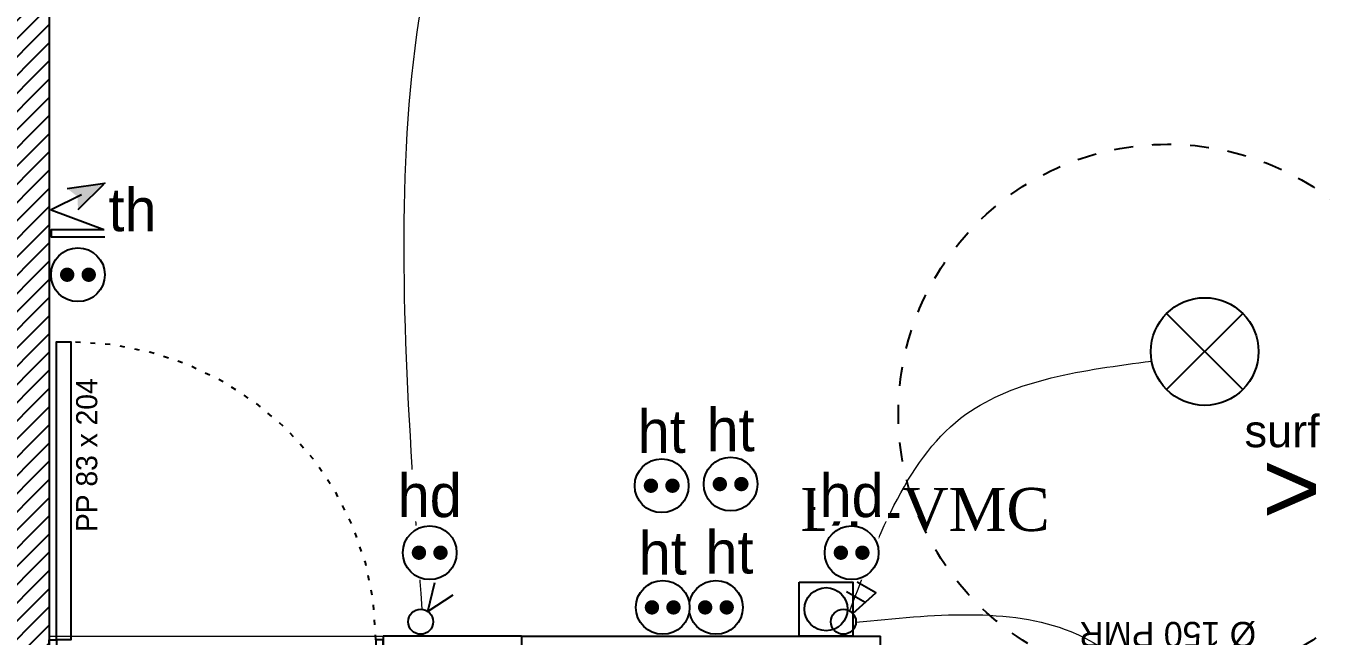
# Model space of a CAD drawing. Header units: centimetres. Extents: x -58072 to 12532, y -30603 to 6224.
# Drawn here: x 11442.9 to 11803.8, y 4387.3 to 4557.3 of the extents above; entities that cross this region are included whole.
import ezdxf

# ---------------------------------------------------------------- set-up
doc = ezdxf.new("R2010")
doc.units = ezdxf.units.CM
for name, pattern in [('Style de ligne -18', [0.164042, 0.054681, -0.109361]), ('Style de ligne -5', [0.20828, 0.069425, -0.138855]), ('VW-01', [0.41656, 0.20828, -0.20828])]:
    doc.linetypes.add(name, pattern=pattern)
for name, color, linetype in [('B Aménagement intérieur', 252, 'Continuous'), ('B GÈnÈral_Hatch', 252, 'Continuous'), ('B Général', 252, 'Continuous'), ('C ANNOTATIONS-PMR', 252, 'Style de ligne -5'), ('C ANNOTATIONS-prestations', 252, 'Continuous'), ('D SURFACES-shab', 252, 'Continuous'), ('F REMPLISSAGE-vert foncé', 252, 'Continuous'), ('prlm-VMC', 93, 'Continuous')]:
    doc.layers.add(name, color=color, linetype=linetype)
doc.layers.add('prlm-ELEC-CFA', color=1, linetype='Continuous', lineweight=25)
doc.layers.add('prlm-ELEC-CFO', color=1, linetype='Continuous', lineweight=25)
doc.styles.add('Eurostile', font='Eurosti.TTF')
doc.styles.add('Eurostile (italic)', font='Eurostib.TTF')
doc.styles.add('prlm-elec-cfa', font='comic.ttf', dxfattribs={"height": 12})
doc.styles.add('prlm-elec-cfo', font='comic.ttf', dxfattribs={"height": 12})
doc.styles.add('prlm-sejc', font='arial.ttf', dxfattribs={"height": 20})
doc.styles.add('prlm-vmc', font='pala.ttf', dxfattribs={"height": 14})

# ---------------------------------------------------------------- blocks, each defined once
blk = doc.blocks.new('B 60.Rond 150_PMR')
at = {"layer": 'B Général', "linetype": 'VW-01', "ltscale": 25.4}
blk.add_circle((0, 0), 75, dxfattribs=at)
at = {"layer": 'B Général', "insert": (-61.5, 0), "char_height": 7.056, "attachment_point": 5, "rotation": 90, "line_spacing_factor": 0.894578, "style": 'Eurostile (italic)'}
blk.add_mtext('Ø 150 PMR', dxfattribs=at)
blk = doc.blocks.new('B 60.PP 80')
at = {"layer": 'B Général', "flags": 128}
blk.add_lwpolyline([(-43, 2.5), (-43, 85.5), (-39, 85.5), (-39, 2.5)], close=True, dxfattribs=at)
at = {"layer": 'B Général', "linetype": 'Style de ligne -18', "ltscale": 25.4, "flags": 128}
blk.add_lwpolyline([(46, 2.5), (45.27, 13.33), (43.1, 23.98), (39.53, 34.26), (34.61, 44), (28.44, 53.03), (21.1, 61.19), (12.74, 68.35), (3.5, 74.38), (-6.47, 79.18), (-17, 82.67), (-27.91, 84.79), (-39, 85.5)], dxfattribs=at)
at = {"layer": 'B Général', "linetype": 'Continuous', "flags": 128}
for points in [[(-45, 2.5), (-43, 2.5), (-43, 0), (-40, 0), (-40, -2.5), (-45, -2.5)], [(48, 2.5), (46, 2.5), (46, 0), (43, 0), (43, -2.5), (48, -2.5), (48, -2.5), (48, -2.5), (48, 1.79), (48, 1.79)]]:
    blk.add_lwpolyline(points, close=True, dxfattribs=at)
at = {"layer": 'C ANNOTATIONS-prestations', "insert": (-37.5, 32.5), "char_height": 5.8796, "attachment_point": 1, "rotation": 90, "line_spacing_factor": 0.894578, "style": 'Eurostile'}
blk.add_mtext('PP 83 x 204', dxfattribs=at)
blk = doc.blocks.new('B 60.Groupe-18-1')
at = {"layer": 'B Général', "linetype": 'Continuous'}
for p, q in [((11449.44, 4387.29), (11449.44, 4380.29)), ((11581.04, 4387.29), (11542.44, 4387.29)), ((11542.44, 4387.29), (11542.44, 4380.29)), ((11581.04, 4387.29), (11542.44, 4387.29))]:
    blk.add_line(p, q, dxfattribs=at)
at = {"layer": 'D SURFACES-shab', "lineweight": 18, "flags": 128}
blk.add_lwpolyline([(11934.45, 4314.39), (11934.45, 4883.39), (11539.45, 4883.39), (11539.45, 4568.51), (11449.44, 4568.51), (11449.44, 4387.29), (11681.04, 4387.29), (11681.04, 4314.39)], close=True, dxfattribs=at)
at = {"layer": 'B Général'}
blk.add_blockref('B 60.PP 80', (11494.44, 4383.79), dxfattribs=at)
at = {"layer": 'C ANNOTATIONS-PMR', "ltscale": 25.4, "rotation": 90}
blk.add_blockref('B 60.Rond 150_PMR', (11761, 4449.36), dxfattribs=at)
blk = doc.blocks.new('xi.bp-vmc-cui')
at = {"layer": 'prlm-VMC', "color": 0, "linetype": 'ByBlock', "lineweight": -2, "flags": 128}
blk.add_lwpolyline([(-7.5, 7.5), (7.5, 7.5), (7.5, -7.5), (-7.5, -7.5)], close=True, dxfattribs=at)
at = {"layer": 'prlm-VMC', "color": 0, "linetype": 'ByBlock', "lineweight": -2}
blk.add_circle((0, 0), 6, dxfattribs=at)
blk = doc.blocks.new('xi.4m²')
at = {"color": 0}
blk.add_wipeout([(-34.54, 20.54), (34.54, 20.54), (34.54, -20.54), (-34.54, -20.54)], dxfattribs=at).dxf.layer = 'prlm-ELEC-CFO'
at = {"layer": 'prlm-ELEC-CFO', "color": 0, "attachment_point": 6, "line_spacing_factor": 0.8, "style": 'prlm-sejc'}
for s, insert, char_height in [('surf cuisine', (30.36, 8.9), 9), ('4 m²', (29.31, -9.19), 13)]:
    blk.add_mtext(s, dxfattribs=dict(at, insert=insert, char_height=char_height))
at = {"layer": 'prlm-ELEC-CFO', "color": 0, "style": 'prlm-sejc', "flags": 8}
blk.add_attdef('?', (-28.3, -16.79), '', height=20, dxfattribs=at)
blk = doc.blocks.new('xi.PTCE')
at = {"layer": 'prlm-ELEC-CFO', "color": 0}
for points in [[(-10.61, 10.61), (10.61, -10.61)], [(10.61, 10.61), (-10.61, -10.61)]]:
    blk.add_lwpolyline(points, dxfattribs=at)
at = {"layer": 'prlm-ELEC-CFO', "color": 0, "linetype": 'ByBlock'}
blk.add_circle((0, 0), 15, dxfattribs=at)
blk = doc.blocks.new('xi.VV')
at = {"layer": 'prlm-ELEC-CFO', "color": 0}
blk.add_lwpolyline([(6.95, 3.42), (0.01, -1.13), (1.91, 6.95)], dxfattribs=at)
blk.add_circle((-2, -4), 3.5, dxfattribs=at)
blk = doc.blocks.new('xi.DA')
at = {"layer": 'prlm-ELEC-CFO', "color": 0}
for points in [[(4.05, 1.39), (-1.17, 4.34)], [(0.61, -1.67), (7.04, 4.05), (1.81, 7.01)]]:
    blk.add_lwpolyline(points, dxfattribs=at)
blk.add_circle((-2, -4), 3.5, dxfattribs=at)
blk = doc.blocks.new('xi.PCHD')
at = {"color": 0, "lineweight": 5}
blk.add_wipeout([(-7.5, -7.5), (7.5, -7.5), (7.5, 7.5), (-7.5, 7.5)], dxfattribs=at).dxf.layer = 'prlm-ELEC-CFO'
at = {"layer": 'prlm-ELEC-CFO', "color": 0, "linetype": 'ByBlock', "lineweight": 5, "const_width": 2}
for points in [[(-4, 0, 1), (-2, 0, 1)], [(2, 0, 1), (4, 0, 1)]]:
    blk.add_lwpolyline(points, format="xyb", close=True, dxfattribs=at)
at = {"layer": 'prlm-ELEC-CFO', "color": 0, "linetype": 'ByBlock', "lineweight": -2}
blk.add_circle((0, 0), 7.5, dxfattribs=at)
blk = doc.blocks.new('xi.PCHT')
at = {"color": 0, "lineweight": 5}
blk.add_wipeout([(-7.5, -7.5), (7.5, -7.5), (7.5, 7.5), (-7.5, 7.5)], dxfattribs=at).dxf.layer = 'prlm-ELEC-CFO'
at = {"layer": 'prlm-ELEC-CFO', "color": 0, "linetype": 'ByBlock', "lineweight": 5, "const_width": 2}
for points in [[(-4, 0, 1), (-2, 0, 1)], [(2, 0, 1), (4, 0, 1)]]:
    blk.add_lwpolyline(points, format="xyb", close=True, dxfattribs=at)
at = {"layer": 'prlm-ELEC-CFO', "color": 0, "linetype": 'ByBlock', "lineweight": -2}
blk.add_circle((0, 0), 7.5, dxfattribs=at)
blk = doc.blocks.new('xi.PC')
at = {"color": 0, "lineweight": 5}
blk.add_wipeout([(-7.5, -7.5), (7.5, -7.5), (7.5, 7.5), (-7.5, 7.5)], dxfattribs=at).dxf.layer = 'prlm-ELEC-CFO'
at = {"layer": 'prlm-ELEC-CFO', "color": 0, "linetype": 'ByBlock', "lineweight": 5, "const_width": 2}
for points in [[(-4, 0, 1), (-2, 0, 1)], [(2, 0, 1), (4, 0, 1)]]:
    blk.add_lwpolyline(points, format="xyb", close=True, dxfattribs=at)
at = {"layer": 'prlm-ELEC-CFO', "color": 0, "linetype": 'ByBlock', "lineweight": -2}
blk.add_circle((0, 0), 7.5, dxfattribs=at)
blk = doc.blocks.new('xi.TH')
at = {"color": 0, "lineweight": 5}
blk.add_wipeout([(-7.5, -7.5), (7.5, -7.5), (7.5, 7.5), (-7.5, 7.5)], dxfattribs=at).dxf.layer = 'prlm-ELEC-CFA'
at = {"layer": 'prlm-ELEC-CFA', "lineweight": 5}
blk.add_hatch(color=0, dxfattribs=at).paths.add_polyline_path([(-3, 6), (-0.1, 3.7), (0, 0), (7.5, 7.5)])
at = {"layer": 'prlm-ELEC-CFA', "color": 0}
for points in [[(-3, 6), (7.5, 7.5), (0, 0)], [(0.95, 4.23), (-7.5, 0), (7.5, -5.5), (-7.5, -5.5), (-7.5, -7.5), (7.5, -7.5)]]:
    blk.add_lwpolyline(points, dxfattribs=at)

msp = doc.modelspace()

# ---------------------------------------------------------------- hatches: boundary and pattern name
at = {"layer": 'B GÈnÈral_Hatch', "linetype": 'Continuous'}
h = msp.add_hatch(dxfattribs=at)
h.set_pattern_fill('50_BETON', color=256, style=0, pattern_type=2)
h.set_pattern_definition([(45, (0, 0), (2.4253472, -2.6458333), [])])
h.paths.add_polyline_path([(11449.443, 4255.511), (11449.443, 4893.389), (11431.443, 4893.389), (11431.443, 4255.511)])

# ---------------------------------------------------------------- linework, layer by layer
at = {"layer": 'B Aménagement intérieur', "linetype": 'Continuous'}
for p, q in [((11581.042, 4387.289), (11581.042, 4331.289)), ((11581.042, 4387.289), (11681.042, 4387.289)), ((11681.042, 4331.289), (11681.042, 4387.289))]:
    msp.add_line(p, q, dxfattribs=at)
at = {"layer": 'B Général', "linetype": 'Continuous', "lineweight": 18}
msp.add_line((11449.443, 4883.389), (11449.443, 4255.511), dxfattribs=at)
at = {"layer": 'B Général', "linetype": 'Continuous'}
msp.add_line((11449.443, 4883.389), (11449.443, 4255.511), dxfattribs=at)
at = {"layer": 'F REMPLISSAGE-vert foncé', "linetype": 'Continuous'}
for p, q in [((11581.042, 4387.289), (11581.042, 4331.289)), ((11581.042, 4387.289), (11681.042, 4387.289)), ((11681.042, 4331.289), (11681.042, 4387.289))]:
    msp.add_line(p, q, dxfattribs=at)
at = {"layer": 'prlm-ELEC-CFO', "lineweight": 13}
for points in [[(11553.361, 4394.762), (11584.413, 4641.478), (11762.692, 4737.153)], [(11672.463, 4394.303), (11704.819, 4449.099), (11756.577, 4463.946)], [(11674.18, 4391.137), (11734.065, 4388.541), (11786.745, 4328.33)]]:
    msp.add_spline(points, degree=3, dxfattribs=at)

# ---------------------------------------------------------------- block references
at = {"layer": 'B Aménagement intérieur'}
msp.add_blockref('B 60.Groupe-18-1', (0, 0), dxfattribs=at)
at = {"layer": 'prlm-ELEC-CFO'}
for name, p in [('xi.VV', (11554.924, 4395.289)), ('xi.DA', (11672.683, 4395.289))]:
    msp.add_blockref(name, p, dxfattribs=at)
at = {"layer": 'prlm-VMC'}
msp.add_blockref('xi.bp-vmc-cui', (11665.858, 4394.789), dxfattribs=at)

# ---------------------------------------------------------------- texts
at = {"layer": 'prlm-VMC', "insert": (11658.692, 4428.594), "char_height": 12, "attachment_point": 1, "style": 'prlm-vmc'}
msp.add_mtext_dynamic_manual_height_columns('BP-VMC', width=101.12978, gutter_width=50, heights=[0], dxfattribs=at)

# ---------------------------------------------------------------- next in the draw order: block references
at = {"layer": 'prlm-ELEC-CFA'}
msp.add_blockref('xi.TH', (11457.443, 4506.046), dxfattribs=at)
at = {"layer": 'prlm-ELEC-CFO'}
for name, p in [('xi.PC', (11457.443, 4488)), ('xi.PCHT', (11620.064, 4429.201)), ('xi.PCHT', (11639.26, 4429.657)), ('xi.PCHD', (11555.439, 4410.532)), ('xi.PCHD', (11672.979, 4410.532)), ('xi.PCHT', (11635.173, 4395.289))]:
    msp.add_blockref(name, p, dxfattribs=at)
msp.add_blockref('xi.4m²', (11815.66, 4435.468), dxfattribs=at).add_auto_attribs({'?': '>'})

# ---------------------------------------------------------------- next in the draw order: block references
for name, p in [('xi.PTCE', (11771.342, 4466.594)), ('xi.PCHT', (11620.353, 4395.289))]:
    msp.add_blockref(name, p, dxfattribs=at)

# ---------------------------------------------------------------- next in the draw order: texts
at = {"layer": 'prlm-ELEC-CFA', "lineweight": 20, "insert": (11472.652, 4506.046), "char_height": 12, "attachment_point": 5, "line_spacing_factor": 0.8, "style": 'prlm-elec-cfa', "bg_fill": 3, "box_fill_scale": 1.1, "bg_fill_color": 256, "bg_fill_transparency": 0}
msp.add_mtext('th', dxfattribs=at)
at = {"layer": 'prlm-ELEC-CFO', "lineweight": 20, "char_height": 12, "attachment_point": 5, "line_spacing_factor": 0.8, "style": 'prlm-elec-cfo', "bg_fill": 3, "box_fill_scale": 1.1, "bg_fill_color": 256, "bg_fill_transparency": 0}
for s, insert in [('ht', (11620.064, 4444.277)), ('ht', (11639.26, 4444.734)), ('hd', (11555.439, 4426.364)), ('hd', (11672.979, 4426.364)), ('ht', (11638.962, 4410.656))]:
    msp.add_mtext(s, dxfattribs=dict(at, insert=insert))

# ---------------------------------------------------------------- next in the draw order: texts
at = {"layer": 'prlm-ELEC-CFO', "lineweight": 20, "insert": (11620.353, 4410.365), "char_height": 12, "attachment_point": 5, "line_spacing_factor": 0.8, "style": 'prlm-elec-cfo', "bg_fill": 3, "box_fill_scale": 1.1, "bg_fill_color": 256, "bg_fill_transparency": 0}
msp.add_mtext('ht', dxfattribs=at)

doc.saveas('drawing.dxf')
